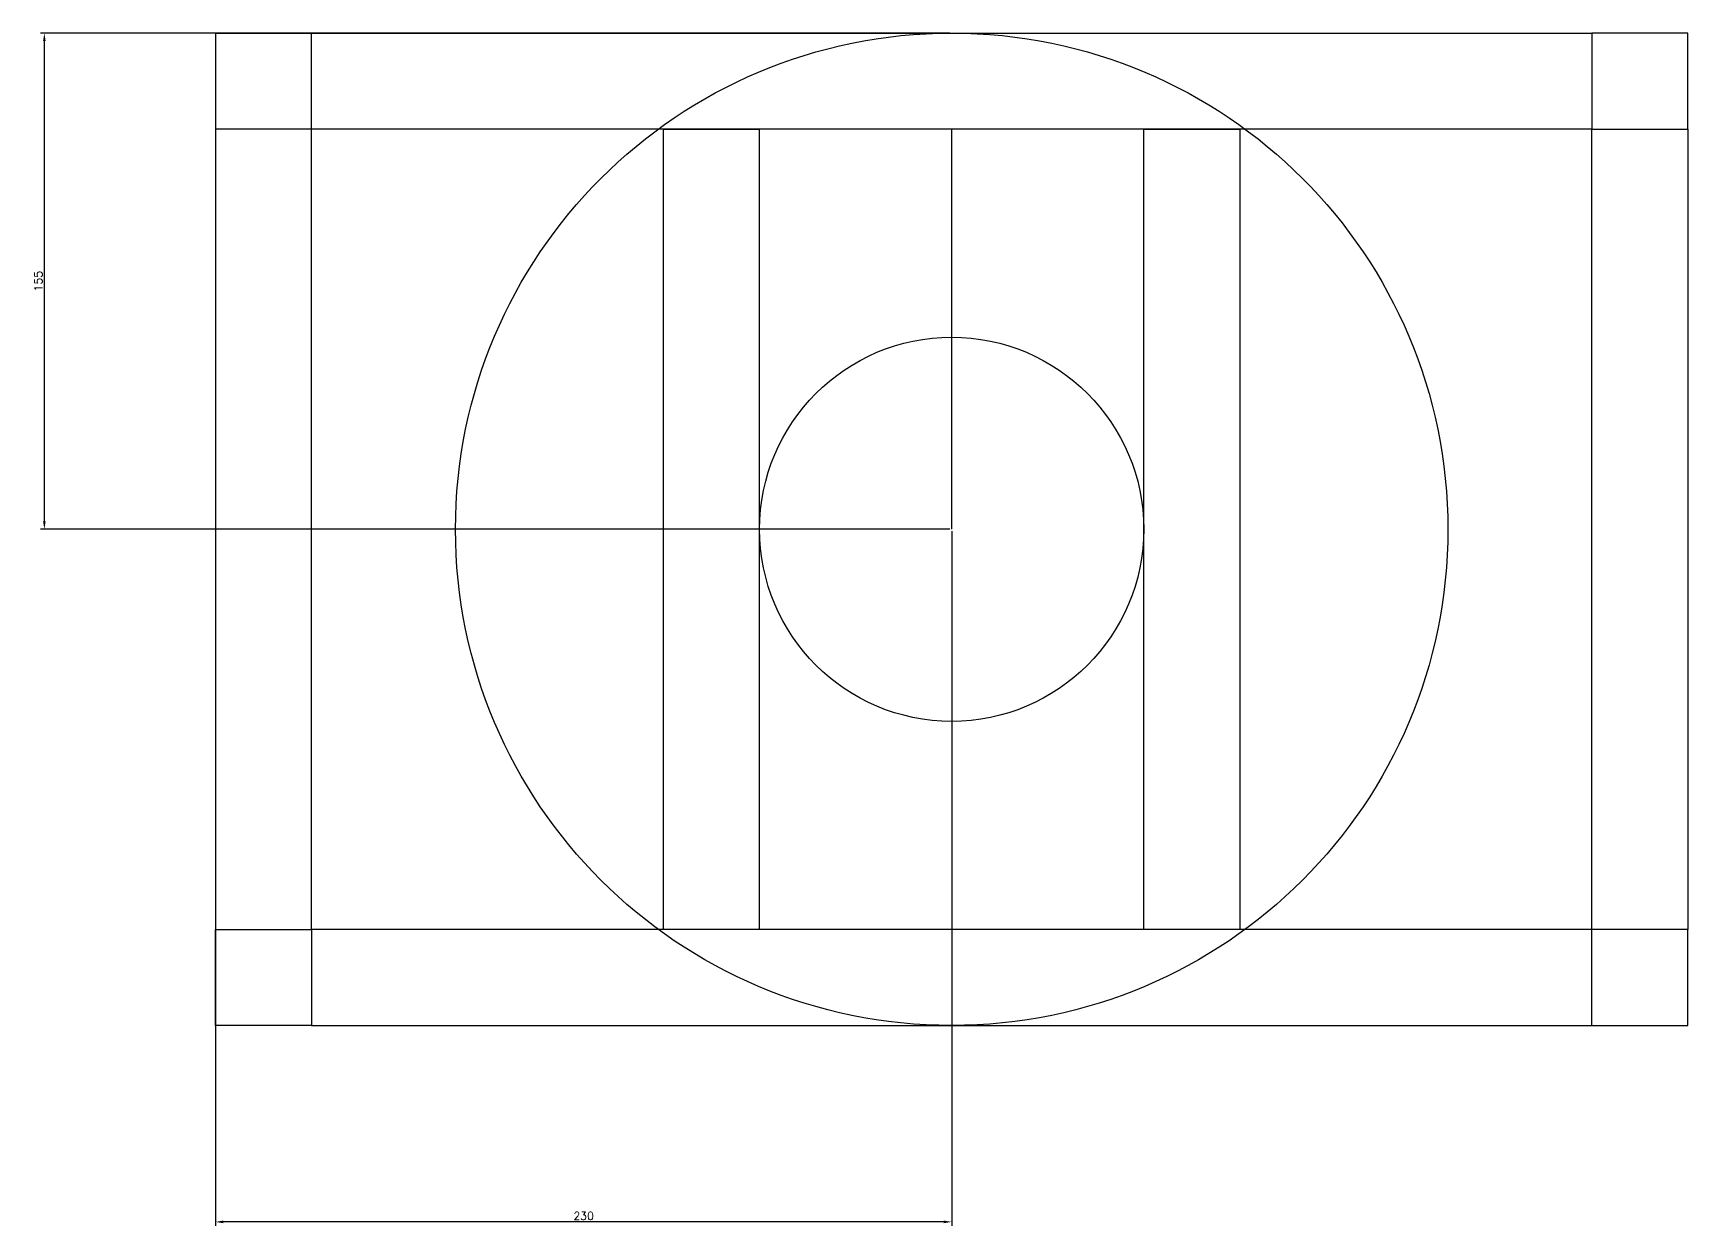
# Model space of a CAD drawing. Header units: millimetres. Extents: x 96 to 1241, y 98 to 1170.
# Drawn here: x 96 to 613, y 98 to 471 of the extents above; entities that cross this region are included whole.
import ezdxf

# ---------------------------------------------------------------- set-up
doc = ezdxf.new("R2010")
doc.units = ezdxf.units.MM
for name, color, linetype in [('blue', 5, 'Continuous'), ('orange', 40, 'Continuous'), ('red', 10, 'Continuous')]:
    doc.layers.add(name, color=color, linetype=linetype)
doc.styles.get("Standard").update_dxf_attribs({"font": 'simplex.shx'})
doc.dimstyles.new('ISO-25', dxfattribs={"dimtxt": 2.5, "dimasz": 2.5, "dimexe": 1.25, "dimexo": 0.625, "dimtad": 1, "dimtxsty": 'Standard', "dimcen": 2.5, "dimadec": 0, "dimazin": 0, "dimtfac": 1, "dimtmove": 0, "dimatfit": 3, "dimfxl": 1, "dimarcsym": 0})

# ---------------------------------------------------------------- blocks, each defined once
blk = doc.blocks.new('*D149')
at = {"layer": 'Defpoints', "color": 0, "transparency": 16777216}
for p in [(153.31, 316.06), (383.31, 316.06), (153.31, 99.7)]:
    blk.add_point(p, dxfattribs=at)
at = {"layer": 'orange', "color": 0, "lineweight": -2, "transparency": 16777216}
for p, q in [((153.31, 315.43), (153.31, 98.45)), ((383.31, 315.43), (383.31, 98.45)), ((380.81, 99.7), (155.81, 99.7))]:
    blk.add_line(p, q, dxfattribs=at)
at = {"layer": 'orange', "color": 0, "transparency": 16777216}
for points in [[(155.81, 100.12), (155.81, 99.28), (153.31, 99.7)], [(380.81, 100.12), (380.81, 99.28), (383.31, 99.7)]]:
    blk.add_solid(points, dxfattribs=at)
at = {"layer": 'orange', "color": 0, "transparency": 16777216, "insert": (268.31, 101.57), "char_height": 2.5, "attachment_point": 5}
blk.add_mtext('230', dxfattribs=at)
blk = doc.blocks.new('*D150')
at = {"layer": 'Defpoints', "color": 0, "transparency": 16777216}
for p in [(99.85, 471.06), (383.31, 471.06), (383.31, 316.06)]:
    blk.add_point(p, dxfattribs=at)
at = {"layer": 'orange', "color": 0, "lineweight": -2, "transparency": 16777216}
for p, q in [((382.68, 471.06), (98.6, 471.06)), ((99.85, 318.56), (99.85, 468.56)), ((382.68, 316.06), (98.6, 316.06))]:
    blk.add_line(p, q, dxfattribs=at)
at = {"layer": 'orange', "color": 0, "transparency": 16777216}
for points in [[(99.43, 468.56), (100.26, 468.56), (99.85, 471.06)], [(99.43, 318.56), (100.26, 318.56), (99.85, 316.06)]]:
    blk.add_solid(points, dxfattribs=at)
at = {"layer": 'orange', "color": 0, "transparency": 16777216, "insert": (97.97, 393.56), "char_height": 2.5, "attachment_point": 5, "rotation": 90}
blk.add_mtext('155', dxfattribs=at)

msp = doc.modelspace()

# ---------------------------------------------------------------- linework, layer by layer
at = {"layer": 'blue'}
for p, q in [((183.305, 471.056), (153.305, 471.056)), ((153.305, 471.056), (183.305, 471.056)), ((153.305, 471.056), (153.305, 441.056)), ((183.305, 441.056), (183.305, 471.056)), ((183.305, 471.056), (583.305, 471.056)), ((613.305, 471.056), (583.305, 471.056)), ((583.305, 471.056), (583.305, 441.056)), ((613.305, 441.056), (613.305, 471.056)), ((183.305, 441.056), (153.305, 441.056)), ((153.305, 441.056), (153.305, 191.056)), ((583.305, 441.056), (183.305, 441.056)), ((183.305, 191.056), (183.305, 441.056)), ((583.305, 191.056), (583.305, 441.056)), ((583.305, 441.056), (613.305, 441.056)), ((613.305, 441.056), (613.305, 191.056)), ((153.305, 161.056), (153.305, 191.056)), ((153.305, 191.056), (183.305, 191.056)), ((183.305, 191.056), (183.305, 161.056)), ((583.305, 191.056), (183.305, 191.056)), ((583.305, 161.056), (583.305, 191.056)), ((613.305, 191.056), (583.305, 191.056)), ((613.305, 161.056), (613.305, 191.056)), ((183.305, 161.056), (153.305, 161.056)), ((183.305, 161.056), (583.305, 161.056)), ((583.305, 161.056), (613.305, 161.056))]:
    msp.add_line(p, q, dxfattribs=at)
at = {"layer": 'orange'}
msp.add_line((383.305, 316.056), (383.305, 441.056), dxfattribs=at)
msp.add_circle((383.305, 316.056), 155, dxfattribs=at)
at = {"layer": 'red'}
for p, q in [((293.305, 191.056), (293.305, 441.056)), ((293.305, 441.056), (323.305, 441.056)), ((323.305, 191.056), (323.305, 441.056)), ((443.305, 191.056), (443.305, 441.056)), ((443.305, 441.056), (473.305, 441.056)), ((473.305, 441.056), (473.305, 191.056)), ((323.305, 191.056), (293.305, 191.056)), ((473.305, 191.056), (443.305, 191.056))]:
    msp.add_line(p, q, dxfattribs=at)
msp.add_circle((383.305, 316.056), 60, dxfattribs=at)

# ---------------------------------------------------------------- dimensions: what is measured, and where the dimension line sits
at = {"layer": 'orange'}
dim = msp.add_linear_dim(base=(99.846, 471.056), p1=(383.305, 316.056), p2=(383.305, 471.056), angle=90, dimstyle='ISO-25', dxfattribs=at)
dim.commit()
dim.dimension.update_dxf_attribs({"geometry": '*D150', "text_midpoint": (97.971, 393.556)})
dim = msp.add_linear_dim(base=(153.305, 99.699), p1=(383.305, 316.056), p2=(153.305, 316.056), dimstyle='ISO-25', dxfattribs=at)
dim.commit()
dim.dimension.update_dxf_attribs({"geometry": '*D149', "text_midpoint": (268.305, 101.574)})

doc.saveas('drawing.dxf')
